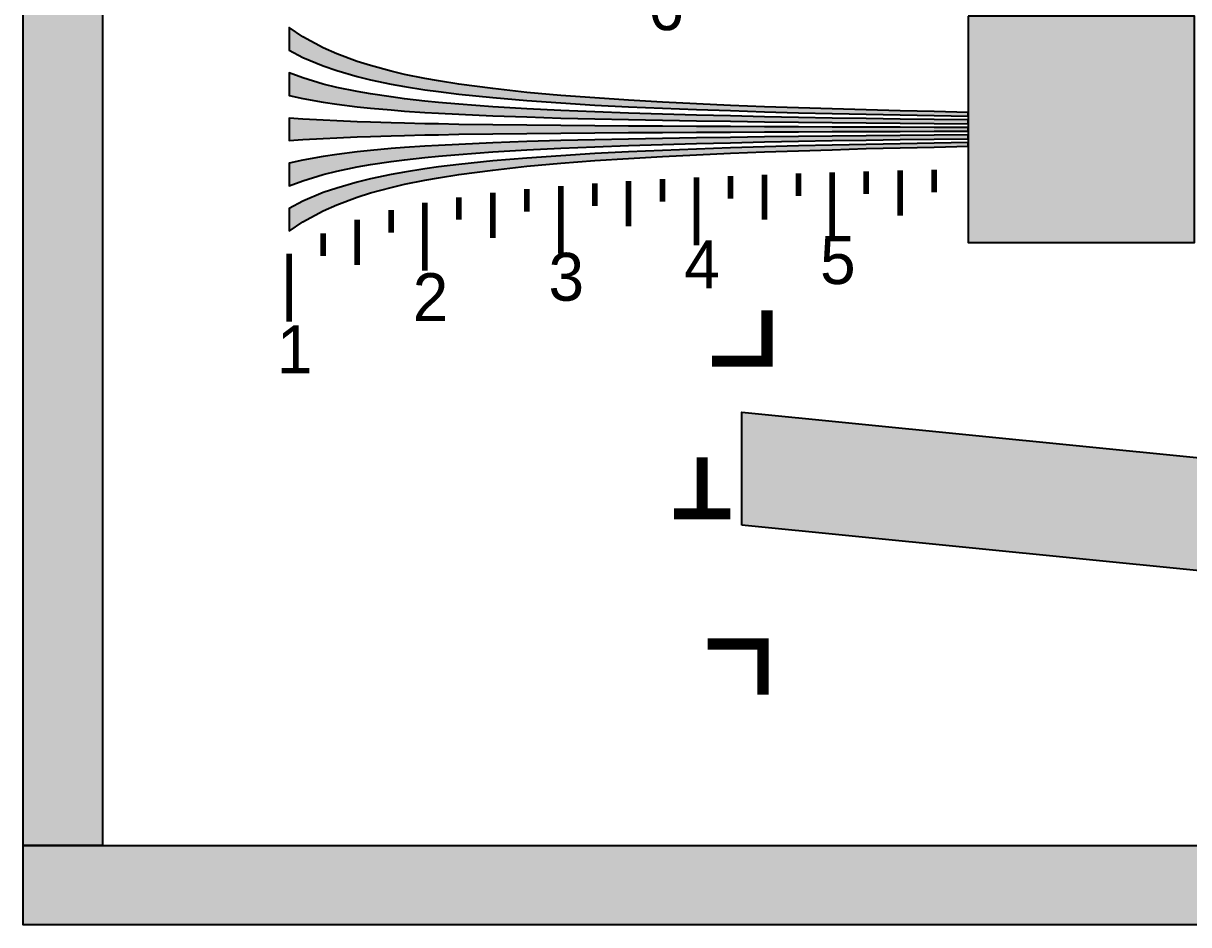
# Model space of a CAD drawing. Header units: millimetres. Extents: x 417 to 1260, y 223 to 953.
# Drawn here: x 417.1 to 829.1, y 222.9 to 541.8 of the extents above; entities that cross this region are included whole.
import ezdxf

# ---------------------------------------------------------------- set-up
doc = ezdxf.new("R2010")
doc.units = ezdxf.units.MM
for name, color, linetype in [('CENTER', 7, 'Continuous'), ('FRAME', 7, 'Continuous'), ('LABELS', 7, 'Continuous')]:
    doc.layers.add(name, color=color, linetype=linetype)

msp = doc.modelspace()

# ---------------------------------------------------------------- hatches: boundary and pattern name
at = {"layer": 'CENTER', "true_color": 0x000000}
h = msp.add_hatch(color=7, dxfattribs=at)
h.dxf.hatch_style = 1
h.paths.add_polyline_path([(751.12, 544.25), (751.12, 464.25), (831.12, 464.25), (831.12, 544.25), (751.12, 544.25)])
h = msp.add_hatch(color=7, dxfattribs=at)
h.dxf.hatch_style = 1
h.paths.add_polyline_path([(511.12, 532.25), (515.92, 529.69), (523.12, 526.65), (527.92, 525.01), (535.12, 522.93), (539.92, 521.77), (547.12, 520.25), (551.92, 519.37), (559.12, 518.25), (563.92, 517.57), (571.12, 516.69), (583.12, 515.45), (595.12, 514.45), (607.12, 513.57), (619.12, 512.85), (631.12, 512.25), (643.12, 511.73), (655.12, 511.25), (667.12, 510.85), (679.12, 510.49), (691.12, 510.13), (703.12, 509.85), (715.12, 509.57), (727.12, 509.33), (739.12, 509.13), (751.12, 508.93), (751.12, 510.25), (739.12, 510.53), (727.12, 510.81), (715.12, 511.09), (703.12, 511.45), (691.12, 511.81), (679.12, 512.25), (667.12, 512.73), (655.12, 513.25), (643.12, 513.85), (631.12, 514.53), (619.12, 515.33), (607.12, 516.25), (595.12, 517.33), (583.12, 518.65), (571.12, 520.25), (563.92, 521.41), (559.12, 522.25), (551.92, 523.69), (547.12, 524.81), (539.92, 526.77), (535.12, 528.25), (527.92, 530.93), (523.12, 533.05), (515.92, 536.97), (511.12, 540.25), (511.12, 532.25), (511.12, 532.25)])
h = msp.add_hatch(color=7, dxfattribs=at)
h.dxf.hatch_style = 1
h.paths.add_polyline_path([(511.12, 516.25), (515.92, 515.17), (523.12, 513.85), (527.92, 513.13), (535.12, 512.25), (539.92, 511.77), (547.12, 511.09), (551.92, 510.73), (559.12, 510.25), (563.92, 509.97), (571.12, 509.57), (583.12, 509.05), (595.12, 508.61), (607.12, 508.25), (619.12, 507.93), (631.12, 507.69), (643.12, 507.45), (655.12, 507.25), (667.12, 507.09), (679.12, 506.93), (691.12, 506.77), (703.12, 506.65), (715.12, 506.53), (727.12, 506.45), (739.12, 506.33), (751.12, 506.25), (751.12, 507.57), (739.12, 507.73), (727.12, 507.89), (715.12, 508.05), (703.12, 508.25), (691.12, 508.45), (679.12, 508.69), (667.12, 508.97), (655.12, 509.25), (643.12, 509.57), (631.12, 509.97), (619.12, 510.41), (607.12, 510.93), (595.12, 511.53), (583.12, 512.25), (571.12, 513.13), (563.92, 513.77), (559.12, 514.25), (551.92, 515.05), (547.12, 515.69), (539.92, 516.77), (535.12, 517.57), (527.92, 519.05), (523.12, 520.25), (515.92, 522.45), (511.12, 524.25), (511.12, 516.25), (511.12, 516.25)])
h = msp.add_hatch(color=7, dxfattribs=at)
h.dxf.hatch_style = 1
h.paths.add_polyline_path([(511.12, 500.25), (515.92, 500.61), (523.12, 501.05), (527.92, 501.29), (535.12, 501.57), (539.92, 501.77), (547.12, 501.97), (551.92, 502.09), (559.12, 502.25), (563.92, 502.33), (571.12, 502.49), (583.12, 502.65), (595.12, 502.81), (607.12, 502.93), (619.12, 503.01), (631.12, 503.09), (643.12, 503.17), (655.12, 503.25), (667.12, 503.29), (679.12, 503.37), (691.12, 503.41), (703.12, 503.45), (715.12, 503.49), (727.12, 503.53), (739.12, 503.57), (751.12, 503.57), (751.12, 504.93), (739.12, 504.93), (727.12, 504.97), (715.12, 505.01), (703.12, 505.05), (691.12, 505.09), (679.12, 505.13), (667.12, 505.21), (655.12, 505.25), (643.12, 505.33), (631.12, 505.41), (619.12, 505.49), (607.12, 505.57), (595.12, 505.69), (583.12, 505.85), (571.12, 506.01), (563.92, 506.17), (559.12, 506.25), (551.92, 506.41), (547.12, 506.53), (539.92, 506.77), (535.12, 506.93), (527.92, 507.21), (523.12, 507.45), (515.92, 507.89), (511.12, 508.25), (511.12, 500.25), (511.12, 500.25)])
h = msp.add_hatch(color=7, dxfattribs=at)
h.dxf.hatch_style = 1
h.paths.add_polyline_path([(511.12, 484.25), (515.92, 486.05), (523.12, 488.25), (527.92, 489.45), (535.12, 490.93), (539.92, 491.77), (547.12, 492.81), (551.92, 493.45), (559.12, 494.25), (563.92, 494.73), (571.12, 495.37), (583.12, 496.25), (595.12, 496.97), (607.12, 497.57), (619.12, 498.09), (631.12, 498.53), (643.12, 498.93), (655.12, 499.25), (667.12, 499.53), (679.12, 499.81), (691.12, 500.05), (703.12, 500.25), (715.12, 500.45), (727.12, 500.61), (739.12, 500.77), (751.12, 500.93), (751.12, 502.25), (739.12, 502.17), (727.12, 502.05), (715.12, 501.97), (703.12, 501.85), (691.12, 501.73), (679.12, 501.57), (667.12, 501.41), (655.12, 501.25), (643.12, 501.05), (631.12, 500.81), (619.12, 500.57), (607.12, 500.25), (595.12, 499.89), (583.12, 499.45), (571.12, 498.93), (563.92, 498.53), (559.12, 498.25), (551.92, 497.77), (547.12, 497.41), (539.92, 496.77), (535.12, 496.25), (527.92, 495.37), (523.12, 494.65), (515.92, 493.33), (511.12, 492.25), (511.12, 484.25), (511.12, 484.25)])
h = msp.add_hatch(color=7, dxfattribs=at)
h.dxf.hatch_style = 1
h.paths.add_polyline_path([(511.12, 468.25), (515.92, 471.53), (523.12, 475.45), (527.92, 477.57), (535.12, 480.25), (539.92, 481.77), (547.12, 483.69), (551.92, 484.81), (559.12, 486.25), (563.92, 487.09), (571.12, 488.25), (583.12, 489.85), (595.12, 491.17), (607.12, 492.25), (619.12, 493.17), (631.12, 493.97), (643.12, 494.65), (655.12, 495.25), (667.12, 495.77), (679.12, 496.25), (691.12, 496.69), (703.12, 497.05), (715.12, 497.41), (727.12, 497.69), (739.12, 497.97), (751.12, 498.25), (751.12, 499.57), (739.12, 499.37), (727.12, 499.17), (715.12, 498.93), (703.12, 498.65), (691.12, 498.37), (679.12, 498.01), (667.12, 497.65), (655.12, 497.25), (643.12, 496.77), (631.12, 496.25), (619.12, 495.65), (607.12, 494.93), (595.12, 494.05), (583.12, 493.05), (571.12, 491.81), (563.92, 490.93), (559.12, 490.25), (551.92, 489.13), (547.12, 488.25), (539.92, 486.77), (535.12, 485.57), (527.92, 483.49), (523.12, 481.85), (515.92, 478.81), (511.12, 476.25), (511.12, 468.25)])
h = msp.add_hatch(color=7, dxfattribs=at)
h.dxf.hatch_style = 1
h.paths.add_polyline_path([(671.12, 364.25), (671.12, 404.25), (911.12, 380.25), (911.12, 340.25), (671.12, 364.25)])
at = {"layer": 'FRAME', "true_color": 0x000000}
h = msp.add_hatch(color=7, dxfattribs=at)
h.dxf.hatch_style = 1
h.paths.add_polyline_path([(417.12, 921.97), (445.12, 921.97), (445.12, 250.93), (417.12, 250.93), (417.12, 921.97)])
h = msp.add_hatch(color=7, dxfattribs=at)
h.dxf.hatch_style = 1
h.paths.add_polyline_path([(417.12, 250.93), (1259.97, 250.93), (1259.97, 222.93), (417.12, 222.93), (417.12, 250.93)])

# ---------------------------------------------------------------- linework, layer by layer
at = {"layer": 'CENTER', "color": 250}
for points in [[(751.12, 544.25), (751.12, 464.25), (831.12, 464.25), (831.12, 544.25), (751.12, 544.25)], [(511.12, 532.25), (515.92, 529.69), (523.12, 526.65), (527.92, 525.01), (535.12, 522.93), (539.92, 521.77), (547.12, 520.25), (551.92, 519.37), (559.12, 518.25), (563.92, 517.57), (571.12, 516.69), (583.12, 515.45), (595.12, 514.45), (607.12, 513.57), (619.12, 512.85), (631.12, 512.25), (643.12, 511.73), (655.12, 511.25), (667.12, 510.85), (679.12, 510.49), (691.12, 510.13), (703.12, 509.85), (715.12, 509.57), (727.12, 509.33), (739.12, 509.13), (751.12, 508.93), (751.12, 510.25), (739.12, 510.53), (727.12, 510.81), (715.12, 511.09), (703.12, 511.45), (691.12, 511.81), (679.12, 512.25), (667.12, 512.73), (655.12, 513.25), (643.12, 513.85), (631.12, 514.53), (619.12, 515.33), (607.12, 516.25), (595.12, 517.33), (583.12, 518.65), (571.12, 520.25), (563.92, 521.41), (559.12, 522.25), (551.92, 523.69), (547.12, 524.81), (539.92, 526.77), (535.12, 528.25), (527.92, 530.93), (523.12, 533.05), (515.92, 536.97), (511.12, 540.25), (511.12, 532.25), (511.12, 532.25)], [(511.12, 516.25), (515.92, 515.17), (523.12, 513.85), (527.92, 513.13), (535.12, 512.25), (539.92, 511.77), (547.12, 511.09), (551.92, 510.73), (559.12, 510.25), (563.92, 509.97), (571.12, 509.57), (583.12, 509.05), (595.12, 508.61), (607.12, 508.25), (619.12, 507.93), (631.12, 507.69), (643.12, 507.45), (655.12, 507.25), (667.12, 507.09), (679.12, 506.93), (691.12, 506.77), (703.12, 506.65), (715.12, 506.53), (727.12, 506.45), (739.12, 506.33), (751.12, 506.25), (751.12, 507.57), (739.12, 507.73), (727.12, 507.89), (715.12, 508.05), (703.12, 508.25), (691.12, 508.45), (679.12, 508.69), (667.12, 508.97), (655.12, 509.25), (643.12, 509.57), (631.12, 509.97), (619.12, 510.41), (607.12, 510.93), (595.12, 511.53), (583.12, 512.25), (571.12, 513.13), (563.92, 513.77), (559.12, 514.25), (551.92, 515.05), (547.12, 515.69), (539.92, 516.77), (535.12, 517.57), (527.92, 519.05), (523.12, 520.25), (515.92, 522.45), (511.12, 524.25), (511.12, 516.25), (511.12, 516.25)], [(511.12, 500.25), (515.92, 500.61), (523.12, 501.05), (527.92, 501.29), (535.12, 501.57), (539.92, 501.77), (547.12, 501.97), (551.92, 502.09), (559.12, 502.25), (563.92, 502.33), (571.12, 502.49), (583.12, 502.65), (595.12, 502.81), (607.12, 502.93), (619.12, 503.01), (631.12, 503.09), (643.12, 503.17), (655.12, 503.25), (667.12, 503.29), (679.12, 503.37), (691.12, 503.41), (703.12, 503.45), (715.12, 503.49), (727.12, 503.53), (739.12, 503.57), (751.12, 503.57), (751.12, 504.93), (739.12, 504.93), (727.12, 504.97), (715.12, 505.01), (703.12, 505.05), (691.12, 505.09), (679.12, 505.13), (667.12, 505.21), (655.12, 505.25), (643.12, 505.33), (631.12, 505.41), (619.12, 505.49), (607.12, 505.57), (595.12, 505.69), (583.12, 505.85), (571.12, 506.01), (563.92, 506.17), (559.12, 506.25), (551.92, 506.41), (547.12, 506.53), (539.92, 506.77), (535.12, 506.93), (527.92, 507.21), (523.12, 507.45), (515.92, 507.89), (511.12, 508.25), (511.12, 500.25), (511.12, 500.25)], [(511.12, 484.25), (515.92, 486.05), (523.12, 488.25), (527.92, 489.45), (535.12, 490.93), (539.92, 491.77), (547.12, 492.81), (551.92, 493.45), (559.12, 494.25), (563.92, 494.73), (571.12, 495.37), (583.12, 496.25), (595.12, 496.97), (607.12, 497.57), (619.12, 498.09), (631.12, 498.53), (643.12, 498.93), (655.12, 499.25), (667.12, 499.53), (679.12, 499.81), (691.12, 500.05), (703.12, 500.25), (715.12, 500.45), (727.12, 500.61), (739.12, 500.77), (751.12, 500.93), (751.12, 502.25), (739.12, 502.17), (727.12, 502.05), (715.12, 501.97), (703.12, 501.85), (691.12, 501.73), (679.12, 501.57), (667.12, 501.41), (655.12, 501.25), (643.12, 501.05), (631.12, 500.81), (619.12, 500.57), (607.12, 500.25), (595.12, 499.89), (583.12, 499.45), (571.12, 498.93), (563.92, 498.53), (559.12, 498.25), (551.92, 497.77), (547.12, 497.41), (539.92, 496.77), (535.12, 496.25), (527.92, 495.37), (523.12, 494.65), (515.92, 493.33), (511.12, 492.25), (511.12, 484.25), (511.12, 484.25)], [(511.12, 468.25), (515.92, 471.53), (523.12, 475.45), (527.92, 477.57), (535.12, 480.25), (539.92, 481.77), (547.12, 483.69), (551.92, 484.81), (559.12, 486.25), (563.92, 487.09), (571.12, 488.25), (583.12, 489.85), (595.12, 491.17), (607.12, 492.25), (619.12, 493.17), (631.12, 493.97), (643.12, 494.65), (655.12, 495.25), (667.12, 495.77), (679.12, 496.25), (691.12, 496.69), (703.12, 497.05), (715.12, 497.41), (727.12, 497.69), (739.12, 497.97), (751.12, 498.25), (751.12, 499.57), (739.12, 499.37), (727.12, 499.17), (715.12, 498.93), (703.12, 498.65), (691.12, 498.37), (679.12, 498.01), (667.12, 497.65), (655.12, 497.25), (643.12, 496.77), (631.12, 496.25), (619.12, 495.65), (607.12, 494.93), (595.12, 494.05), (583.12, 493.05), (571.12, 491.81), (563.92, 490.93), (559.12, 490.25), (551.92, 489.13), (547.12, 488.25), (539.92, 486.77), (535.12, 485.57), (527.92, 483.49), (523.12, 481.85), (515.92, 478.81), (511.12, 476.25), (511.12, 468.25)], [(671.12, 364.25), (671.12, 404.25), (911.12, 380.25), (911.12, 340.25), (671.12, 364.25)]]:
    msp.add_lwpolyline(points, close=True, dxfattribs=at)
at = {"layer": 'CENTER', "color": 250, "lineweight": 35}
for points, const_width in [([(715.12, 481.41), (715.12, 489.41)], 2), ([(727.12, 473.69), (727.12, 489.69)], 2), ([(739.12, 481.97), (739.12, 489.97)], 2), ([(619.12, 477.17), (619.12, 485.17)], 2), ([(631.12, 469.97), (631.12, 485.97)], 2), ([(643.12, 478.65), (643.12, 486.65)], 2), ([(655.12, 463.25), (655.12, 487.25)], 2), ([(667.12, 479.77), (667.12, 487.77)], 2), ([(679.12, 472.25), (679.12, 488.25)], 2), ([(691.12, 480.69), (691.12, 488.69)], 2), ([(703.12, 465.05), (703.12, 489.05)], 2), ([(583.12, 465.85), (583.12, 481.85)], 2), ([(595.12, 475.17), (595.12, 483.17)], 2), ([(607.12, 460.25), (607.12, 484.25)], 2), ([(559.12, 454.25), (559.12, 478.25)], 2), ([(571.12, 472.25), (571.12, 480.25)], 2), ([(547.12, 467.69), (547.12, 475.69)], 2), ([(535.12, 456.25), (535.12, 472.25)], 2), ([(523.12, 459.45), (523.12, 467.45)], 2), ([(511.12, 436.25), (511.12, 460.25)], 2), ([(680.03, 440.25), (680.03, 422.25), (660.57, 422.25)], 4), ([(657.12, 388.25), (657.12, 368.25)], 4), ([(647.12, 368.25), (667.12, 368.25)], 4), ([(678.58, 304.25), (678.58, 322.25), (659.12, 322.25)], 4)]:
    msp.add_lwpolyline(points, dxfattribs=dict(at, const_width=const_width))
at = {"layer": 'CENTER', "color": 250, "true_color": 0x000000}
for points in [[(831.12, 544.25), (751.12, 544.25), (751.12, 464.25)], [(751.12, 464.25), (831.12, 464.25), (831.12, 544.25)], [(511.12, 532.25), (515.92, 536.97), (511.12, 540.25)], [(511.12, 532.25), (523.12, 533.05), (515.92, 536.97)], [(511.12, 532.25), (527.92, 530.93), (523.12, 533.05)], [(511.12, 532.25), (515.92, 529.69), (523.12, 526.65)], [(511.12, 532.25), (523.12, 526.65), (527.92, 525.01)], [(511.12, 532.25), (527.92, 525.01), (535.12, 522.93)], [(511.12, 532.25), (535.12, 522.93), (539.92, 521.77)], [(511.12, 532.25), (539.92, 521.77), (547.12, 520.25)], [(511.12, 532.25), (547.12, 520.25), (551.92, 519.37)], [(511.12, 532.25), (551.92, 519.37), (559.12, 518.25)], [(511.12, 532.25), (559.12, 518.25), (563.92, 517.57)], [(511.12, 532.25), (563.92, 517.57), (571.12, 516.69)], [(511.12, 532.25), (571.12, 516.69), (583.12, 515.45)], [(511.12, 532.25), (583.12, 515.45), (595.12, 514.45)], [(511.12, 532.25), (595.12, 514.45), (551.92, 523.69)], [(511.12, 532.25), (551.92, 523.69), (547.12, 524.81)], [(511.12, 532.25), (547.12, 524.81), (539.92, 526.77)], [(511.12, 532.25), (539.92, 526.77), (535.12, 528.25)], [(511.12, 532.25), (535.12, 528.25), (527.92, 530.93)], [(511.12, 516.25), (515.92, 522.45), (511.12, 524.25)], [(595.12, 514.45), (559.12, 522.25), (551.92, 523.69)], [(511.12, 516.25), (523.12, 520.25), (515.92, 522.45)], [(511.12, 516.25), (527.92, 519.05), (523.12, 520.25)], [(595.12, 514.45), (563.92, 521.41), (559.12, 522.25)], [(595.12, 514.45), (571.12, 520.25), (563.92, 521.41)], [(595.12, 514.45), (583.12, 518.65), (571.12, 520.25)], [(511.12, 516.25), (535.12, 517.57), (527.92, 519.05)], [(511.12, 516.25), (539.92, 516.77), (535.12, 517.57)], [(511.12, 516.25), (547.12, 515.69), (539.92, 516.77)], [(511.12, 516.25), (515.92, 515.17), (523.12, 513.85)], [(511.12, 516.25), (523.12, 513.85), (527.92, 513.13)], [(511.12, 516.25), (527.92, 513.13), (535.12, 512.25)], [(511.12, 516.25), (535.12, 512.25), (539.92, 511.77)], [(511.12, 516.25), (539.92, 511.77), (547.12, 511.09)], [(511.12, 516.25), (547.12, 511.09), (551.92, 510.73)], [(511.12, 516.25), (551.92, 510.73), (559.12, 510.25)], [(511.12, 516.25), (559.12, 510.25), (563.92, 509.97)], [(511.12, 516.25), (563.92, 509.97), (571.12, 509.57)], [(511.12, 516.25), (571.12, 509.57), (583.12, 509.05)], [(511.12, 516.25), (583.12, 509.05), (595.12, 508.61)], [(511.12, 516.25), (595.12, 508.61), (607.12, 508.25)], [(511.12, 516.25), (607.12, 508.25), (619.12, 507.93)], [(511.12, 516.25), (619.12, 507.93), (631.12, 507.69)], [(511.12, 516.25), (631.12, 507.69), (643.12, 507.45)], [(511.12, 516.25), (643.12, 507.45), (655.12, 507.25)], [(511.12, 516.25), (655.12, 507.25), (667.12, 507.09)], [(511.12, 516.25), (667.12, 507.09), (595.12, 511.53)], [(511.12, 516.25), (595.12, 511.53), (583.12, 512.25)], [(511.12, 516.25), (583.12, 512.25), (571.12, 513.13)], [(511.12, 516.25), (571.12, 513.13), (563.92, 513.77)], [(511.12, 516.25), (563.92, 513.77), (559.12, 514.25)], [(511.12, 516.25), (559.12, 514.25), (551.92, 515.05)], [(511.12, 516.25), (551.92, 515.05), (547.12, 515.69)], [(595.12, 514.45), (595.12, 517.33), (583.12, 518.65)], [(595.12, 514.45), (607.12, 516.25), (595.12, 517.33)], [(595.12, 514.45), (619.12, 515.33), (607.12, 516.25)], [(595.12, 514.45), (631.12, 514.53), (619.12, 515.33)], [(595.12, 514.45), (643.12, 513.85), (631.12, 514.53)], [(595.12, 514.45), (607.12, 513.57), (619.12, 512.85)], [(595.12, 514.45), (619.12, 512.85), (631.12, 512.25)], [(595.12, 514.45), (631.12, 512.25), (643.12, 511.73)], [(595.12, 514.45), (643.12, 511.73), (655.12, 511.25)], [(595.12, 514.45), (655.12, 511.25), (667.12, 510.85)], [(595.12, 514.45), (667.12, 510.85), (679.12, 510.49)], [(595.12, 514.45), (679.12, 510.49), (691.12, 510.13)], [(595.12, 514.45), (691.12, 510.13), (703.12, 509.85)], [(595.12, 514.45), (703.12, 509.85), (715.12, 509.57)], [(595.12, 514.45), (715.12, 509.57), (727.12, 509.33)], [(595.12, 514.45), (727.12, 509.33), (739.12, 509.13)], [(595.12, 514.45), (739.12, 509.13), (751.12, 508.93)], [(595.12, 514.45), (751.12, 508.93), (715.12, 511.09)], [(595.12, 514.45), (715.12, 511.09), (703.12, 511.45)], [(595.12, 514.45), (703.12, 511.45), (691.12, 511.81)], [(595.12, 514.45), (691.12, 511.81), (679.12, 512.25)], [(595.12, 514.45), (679.12, 512.25), (667.12, 512.73)], [(595.12, 514.45), (667.12, 512.73), (655.12, 513.25)], [(595.12, 514.45), (655.12, 513.25), (643.12, 513.85)], [(667.12, 507.09), (607.12, 510.93), (595.12, 511.53)], [(667.12, 507.09), (619.12, 510.41), (607.12, 510.93)], [(751.12, 508.93), (727.12, 510.81), (715.12, 511.09)], [(511.12, 500.25), (515.92, 507.89), (511.12, 508.25)], [(511.12, 500.25), (523.12, 507.45), (515.92, 507.89)], [(511.12, 500.25), (527.92, 507.21), (523.12, 507.45)], [(511.12, 500.25), (535.12, 506.93), (527.92, 507.21)], [(511.12, 500.25), (539.92, 506.77), (535.12, 506.93)], [(511.12, 500.25), (547.12, 506.53), (539.92, 506.77)], [(667.12, 507.09), (631.12, 509.97), (619.12, 510.41)], [(667.12, 507.09), (643.12, 509.57), (631.12, 509.97)], [(667.12, 507.09), (655.12, 509.25), (643.12, 509.57)], [(667.12, 507.09), (667.12, 508.97), (655.12, 509.25)], [(667.12, 507.09), (679.12, 508.69), (667.12, 508.97)], [(667.12, 507.09), (691.12, 508.45), (679.12, 508.69)], [(667.12, 507.09), (703.12, 508.25), (691.12, 508.45)], [(667.12, 507.09), (715.12, 508.05), (703.12, 508.25)], [(667.12, 507.09), (727.12, 507.89), (715.12, 508.05)], [(667.12, 507.09), (739.12, 507.73), (727.12, 507.89)], [(667.12, 507.09), (751.12, 507.57), (739.12, 507.73)], [(667.12, 507.09), (751.12, 506.25), (751.12, 507.57)], [(667.12, 507.09), (679.12, 506.93), (703.12, 506.65)], [(667.12, 507.09), (703.12, 506.65), (715.12, 506.53)], [(667.12, 507.09), (715.12, 506.53), (727.12, 506.45)], [(667.12, 507.09), (727.12, 506.45), (739.12, 506.33)], [(667.12, 507.09), (739.12, 506.33), (751.12, 506.25)], [(679.12, 506.93), (691.12, 506.77), (703.12, 506.65)], [(751.12, 508.93), (739.12, 510.53), (727.12, 510.81)], [(751.12, 508.93), (751.12, 510.25), (739.12, 510.53)], [(511.12, 500.25), (551.92, 506.41), (547.12, 506.53)], [(511.12, 500.25), (559.12, 506.25), (551.92, 506.41)], [(511.12, 500.25), (563.92, 506.17), (559.12, 506.25)], [(511.12, 500.25), (571.12, 506.01), (563.92, 506.17)], [(511.12, 500.25), (583.12, 505.85), (571.12, 506.01)], [(511.12, 500.25), (515.92, 500.61), (583.12, 505.85)], [(515.92, 500.61), (595.12, 505.69), (583.12, 505.85)], [(515.92, 500.61), (523.12, 501.05), (595.12, 505.69)], [(523.12, 501.05), (607.12, 505.57), (595.12, 505.69)], [(523.12, 501.05), (527.92, 501.29), (607.12, 505.57)], [(527.92, 501.29), (619.12, 505.49), (607.12, 505.57)], [(527.92, 501.29), (539.92, 501.77), (619.12, 505.49)], [(539.92, 501.77), (631.12, 505.41), (619.12, 505.49)], [(539.92, 501.77), (643.12, 505.33), (631.12, 505.41)], [(539.92, 501.77), (655.12, 505.25), (643.12, 505.33)], [(539.92, 501.77), (547.12, 501.97), (655.12, 505.25)], [(547.12, 501.97), (667.12, 505.21), (655.12, 505.25)], [(547.12, 501.97), (551.92, 502.09), (667.12, 505.21)], [(551.92, 502.09), (679.12, 505.13), (667.12, 505.21)], [(551.92, 502.09), (559.12, 502.25), (679.12, 505.13)], [(559.12, 502.25), (691.12, 505.09), (679.12, 505.13)], [(559.12, 502.25), (571.12, 502.49), (691.12, 505.09)], [(571.12, 502.49), (703.12, 505.05), (691.12, 505.09)], [(571.12, 502.49), (715.12, 505.01), (703.12, 505.05)], [(571.12, 502.49), (727.12, 504.97), (715.12, 505.01)], [(571.12, 502.49), (739.12, 504.93), (727.12, 504.97)], [(571.12, 502.49), (583.12, 502.65), (751.12, 504.93)], [(571.12, 502.49), (751.12, 504.93), (739.12, 504.93)], [(583.12, 502.65), (595.12, 502.81), (751.12, 504.93)], [(595.12, 502.81), (607.12, 502.93), (751.12, 504.93)], [(607.12, 502.93), (619.12, 503.01), (751.12, 504.93)], [(619.12, 503.01), (631.12, 503.09), (751.12, 504.93)], [(631.12, 503.09), (655.12, 503.25), (751.12, 504.93)], [(631.12, 503.09), (643.12, 503.17), (655.12, 503.25)], [(655.12, 503.25), (679.12, 503.37), (751.12, 504.93)], [(655.12, 503.25), (667.12, 503.29), (679.12, 503.37)], [(679.12, 503.37), (691.12, 503.41), (751.12, 504.93)], [(691.12, 503.41), (703.12, 503.45), (751.12, 504.93)], [(703.12, 503.45), (715.12, 503.49), (751.12, 504.93)], [(715.12, 503.49), (727.12, 503.53), (751.12, 504.93)], [(727.12, 503.53), (739.12, 503.57), (751.12, 504.93)], [(739.12, 503.57), (751.12, 503.57), (751.12, 504.93)], [(523.12, 488.25), (527.92, 489.45), (563.92, 498.53)], [(523.12, 488.25), (563.92, 498.53), (559.12, 498.25)], [(527.92, 501.29), (535.12, 501.57), (539.92, 501.77)], [(527.92, 489.45), (535.12, 490.93), (571.12, 498.93)], [(527.92, 489.45), (571.12, 498.93), (563.92, 498.53)], [(535.12, 490.93), (539.92, 491.77), (583.12, 499.45)], [(535.12, 490.93), (583.12, 499.45), (571.12, 498.93)], [(539.92, 491.77), (547.12, 492.81), (595.12, 499.89)], [(539.92, 491.77), (595.12, 499.89), (583.12, 499.45)], [(547.12, 492.81), (551.92, 493.45), (595.12, 499.89)], [(551.92, 493.45), (559.12, 494.25), (607.12, 500.25)], [(551.92, 493.45), (607.12, 500.25), (595.12, 499.89)], [(559.12, 502.25), (563.92, 502.33), (571.12, 502.49)], [(559.12, 494.25), (563.92, 494.73), (619.12, 500.57)], [(559.12, 494.25), (619.12, 500.57), (607.12, 500.25)], [(563.92, 494.73), (571.12, 495.37), (631.12, 500.81)], [(563.92, 494.73), (631.12, 500.81), (619.12, 500.57)], [(571.12, 495.37), (583.12, 496.25), (643.12, 501.05)], [(571.12, 495.37), (643.12, 501.05), (631.12, 500.81)], [(583.12, 496.25), (595.12, 496.97), (667.12, 501.41)], [(583.12, 496.25), (667.12, 501.41), (655.12, 501.25)], [(583.12, 496.25), (655.12, 501.25), (643.12, 501.05)], [(595.12, 496.97), (607.12, 497.57), (679.12, 501.57)], [(595.12, 496.97), (679.12, 501.57), (667.12, 501.41)], [(607.12, 497.57), (619.12, 498.09), (703.12, 501.85)], [(607.12, 497.57), (703.12, 501.85), (691.12, 501.73)], [(607.12, 497.57), (691.12, 501.73), (679.12, 501.57)], [(619.12, 498.09), (631.12, 498.53), (715.12, 501.97)], [(619.12, 498.09), (715.12, 501.97), (703.12, 501.85)], [(631.12, 498.53), (643.12, 498.93), (739.12, 502.17)], [(631.12, 498.53), (739.12, 502.17), (727.12, 502.05)], [(631.12, 498.53), (727.12, 502.05), (715.12, 501.97)], [(631.12, 493.97), (643.12, 494.65), (715.12, 498.93)], [(631.12, 493.97), (715.12, 498.93), (703.12, 498.65)], [(631.12, 493.97), (703.12, 498.65), (691.12, 498.37)], [(643.12, 498.93), (655.12, 499.25), (751.12, 502.25)], [(643.12, 498.93), (751.12, 502.25), (739.12, 502.17)], [(643.12, 494.65), (655.12, 495.25), (727.12, 499.17)], [(643.12, 494.65), (727.12, 499.17), (715.12, 498.93)], [(655.12, 499.25), (667.12, 499.53), (751.12, 502.25)], [(655.12, 495.25), (667.12, 495.77), (751.12, 499.57)], [(655.12, 495.25), (751.12, 499.57), (739.12, 499.37)], [(655.12, 495.25), (739.12, 499.37), (727.12, 499.17)], [(667.12, 499.53), (679.12, 499.81), (751.12, 502.25)], [(667.12, 495.77), (679.12, 496.25), (751.12, 499.57)], [(679.12, 499.81), (691.12, 500.05), (751.12, 502.25)], [(679.12, 496.25), (691.12, 496.69), (751.12, 499.57)], [(691.12, 500.05), (703.12, 500.25), (751.12, 502.25)], [(691.12, 496.69), (703.12, 497.05), (751.12, 499.57)], [(703.12, 500.25), (715.12, 500.45), (751.12, 502.25)], [(703.12, 497.05), (715.12, 497.41), (751.12, 499.57)], [(715.12, 500.45), (751.12, 500.93), (751.12, 502.25)], [(715.12, 500.45), (727.12, 500.61), (751.12, 500.93)], [(715.12, 497.41), (727.12, 497.69), (751.12, 499.57)], [(727.12, 500.61), (739.12, 500.77), (751.12, 500.93)], [(727.12, 497.69), (739.12, 497.97), (751.12, 499.57)], [(739.12, 497.97), (751.12, 498.25), (751.12, 499.57)], [(511.12, 484.25), (515.92, 486.05), (539.92, 496.77)], [(511.12, 484.25), (539.92, 496.77), (535.12, 496.25)], [(511.12, 484.25), (535.12, 496.25), (527.92, 495.37)], [(511.12, 484.25), (527.92, 495.37), (523.12, 494.65)], [(511.12, 484.25), (523.12, 494.65), (515.92, 493.33)], [(515.92, 486.05), (523.12, 488.25), (551.92, 497.77)], [(515.92, 486.05), (551.92, 497.77), (547.12, 497.41)], [(515.92, 486.05), (547.12, 497.41), (539.92, 496.77)], [(523.12, 488.25), (559.12, 498.25), (551.92, 497.77)], [(559.12, 486.25), (563.92, 487.09), (607.12, 494.93)], [(559.12, 486.25), (607.12, 494.93), (595.12, 494.05)], [(563.92, 487.09), (571.12, 488.25), (607.12, 494.93)], [(571.12, 488.25), (583.12, 489.85), (619.12, 495.65)], [(571.12, 488.25), (619.12, 495.65), (607.12, 494.93)], [(583.12, 489.85), (595.12, 491.17), (643.12, 496.77)], [(583.12, 489.85), (643.12, 496.77), (631.12, 496.25)], [(583.12, 489.85), (631.12, 496.25), (619.12, 495.65)], [(595.12, 491.17), (607.12, 492.25), (655.12, 497.25)], [(595.12, 491.17), (655.12, 497.25), (643.12, 496.77)], [(607.12, 492.25), (619.12, 493.17), (679.12, 498.01)], [(607.12, 492.25), (679.12, 498.01), (667.12, 497.65)], [(607.12, 492.25), (667.12, 497.65), (655.12, 497.25)], [(619.12, 493.17), (631.12, 493.97), (691.12, 498.37)], [(619.12, 493.17), (691.12, 498.37), (679.12, 498.01)], [(511.12, 476.25), (551.92, 484.81), (595.12, 494.05)], [(511.12, 476.25), (595.12, 494.05), (583.12, 493.05)], [(511.12, 484.25), (515.92, 493.33), (511.12, 492.25)], [(511.12, 476.25), (583.12, 493.05), (571.12, 491.81)], [(511.12, 476.25), (571.12, 491.81), (563.92, 490.93)], [(511.12, 476.25), (563.92, 490.93), (559.12, 490.25)], [(551.92, 484.81), (559.12, 486.25), (595.12, 494.05)], [(511.12, 476.25), (559.12, 490.25), (551.92, 489.13)], [(511.12, 476.25), (551.92, 489.13), (547.12, 488.25)], [(511.12, 476.25), (547.12, 488.25), (539.92, 486.77)], [(511.12, 476.25), (539.92, 486.77), (535.12, 485.57)], [(511.12, 476.25), (535.12, 485.57), (527.92, 483.49)], [(511.12, 476.25), (547.12, 483.69), (551.92, 484.81)], [(511.12, 476.25), (539.92, 481.77), (547.12, 483.69)], [(511.12, 476.25), (527.92, 483.49), (523.12, 481.85)], [(523.12, 481.85), (515.92, 478.81), (511.12, 476.25)], [(511.12, 476.25), (535.12, 480.25), (539.92, 481.77)], [(511.12, 476.25), (527.92, 477.57), (535.12, 480.25)], [(511.12, 476.25), (523.12, 475.45), (527.92, 477.57)], [(511.12, 476.25), (511.12, 468.25), (515.92, 471.53)], [(511.12, 476.25), (515.92, 471.53), (523.12, 475.45)], [(911.12, 380.25), (671.12, 404.25), (671.12, 364.25)], [(671.12, 364.25), (911.12, 340.25), (911.12, 380.25)]]:
    msp.add_solid(points, dxfattribs=at)
at = {"layer": 'FRAME', "color": 250}
for points in [[(417.12, 921.97), (445.12, 921.97), (445.12, 250.93), (417.12, 250.93), (417.12, 921.97)], [(417.12, 250.93), (1259.97, 250.93), (1259.97, 222.93), (417.12, 222.93), (417.12, 250.93)]]:
    msp.add_lwpolyline(points, close=True, dxfattribs=at)
at = {"layer": 'FRAME', "color": 250, "true_color": 0x000000}
for points in [[(417.12, 921.97), (417.12, 250.93), (445.12, 250.93)], [(445.12, 250.93), (445.12, 921.97), (417.12, 921.97)], [(417.12, 250.93), (417.12, 222.93), (1259.97, 222.93)], [(1259.97, 222.93), (1259.97, 250.93), (417.12, 250.93)]]:
    msp.add_solid(points, dxfattribs=at)

# ---------------------------------------------------------------- texts
at = {"layer": 'LABELS', "color": 250}
for s, p in [('6', (638.06, 539.33)), ('5', (698.78, 449.53)), ('4', (650.78, 448.04)), ('3', (602.78, 443.63)), ('2', (554.78, 436.43)), ('1', (506.78, 417.94))]:
    msp.add_text(s, height=16.93, dxfattribs=at).set_placement(p)

doc.saveas('drawing.dxf')
